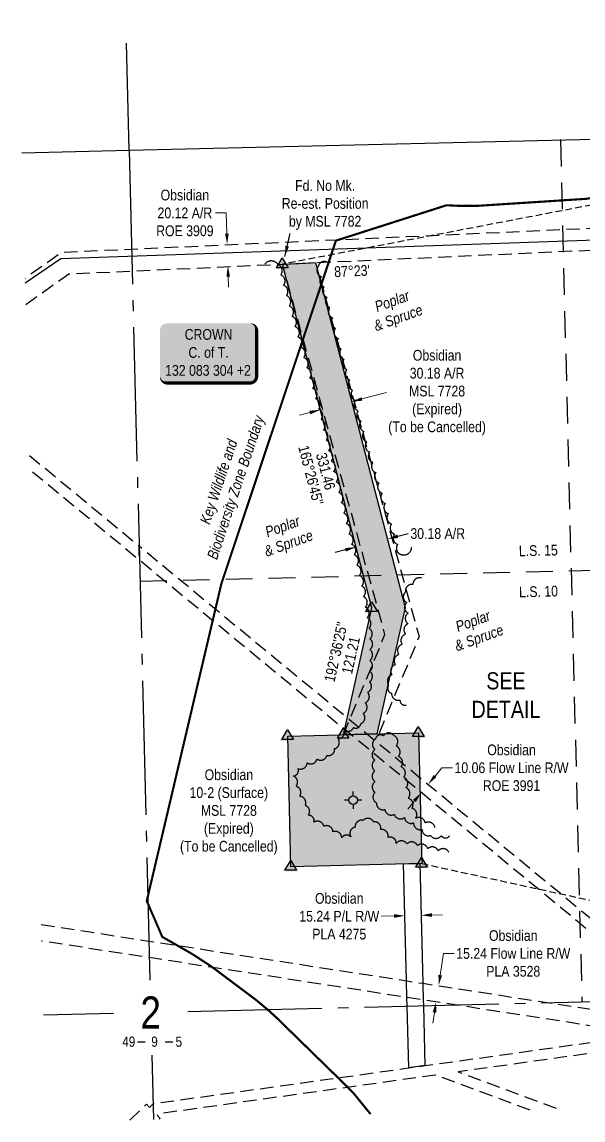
# Model space of a CAD drawing. Extents: x 618101 to 622839, y 5895887 to 5899273.
# Drawn here: x 619559 to 620082, y 5895889 to 5896913 of the extents above; entities that cross this region are included whole.
import ezdxf
from ezdxf.enums import TextEntityAlignment as Align

# ---------------------------------------------------------------- set-up
doc = ezdxf.new("R2010")
doc.units = 0
doc.header["$LTSCALE"] = 5
doc.header["$PDSIZE"] = 0.5
for name, pattern in [('0', [1, 1, 0]), ('DASHDOT2', [12.7, 6.35, -3.175, 0, -3.175]), ('foc-ACCESSROAD', [3.75, 2.5, -1.25]), ('foc-FLOWLINE', [3.75, 2.5, -1.25]), ('foc-LSD', [8, 5, -3]), ('foc-QUARTERLINE', [33, 25, -3, 2, -3]), ('foc-TIELINE', [1.875, 1.25, -0.625])]:
    doc.linetypes.add(name, pattern=pattern)
doc.layers.get('Defpoints').update_dxf_attribs({"color": 9})
for name, color, linetype in [('10', 1, 'Continuous'), ('9', 3, 'Continuous'), ('AS-OWNER', 7, 'Continuous'), ('AS-POWER', 104, 'foc-POWER'), ('AS-WILDLIFE', 131, 'DASHDOT2'), ('C-AR', 13, 'foc-ACCESSROAD'), ('C-FLOWLINE', 13, 'foc-FLOWLINE'), ('C-RW', 13, 'Continuous'), ('C-WS', 13, 'foc-ACCESSROAD'), ('DETAIL-T', 7, 'Continuous'), ('F-WS-S', 8, 'Continuous'), ('L-BD', 7, 'Continuous'), ('L-BD1', 253, 'Continuous'), ('L-MON', 1, 'Continuous'), ('L-MON-T', 1, 'Continuous'), ('L-QSEC', 8, 'foc-QUARTERLINE'), ('L-SEC', 7, 'Continuous'), ('L-SECLBL', 7, 'Continuous'), ('L-SECTION-LSD', 7, 'foc-LSD'), ('L-TIE', 7, 'foc-TIELINE'), ('P-PROPOSED', 10, 'Continuous'), ('P-PROPOSED-H', 21, 'Continuous'), ('P-TXT', 4, 'Continuous'), ('T-BUSH', 110, '0'), ('T-BUSH-T', 110, 'Continuous')]:
    doc.layers.add(name, color=color, linetype=linetype)
for name, color, linetype, lineweight in [('C-AR-T', 13, 'Continuous', 9), ('C-FLOWLINE-T', 13, 'Continuous', 9), ('C-WS-T', 13, 'Continuous', 9)]:
    doc.layers.add(name, color=color, linetype=linetype, lineweight=lineweight)
doc.styles.add('100L', font='ARIALN.TTF', dxfattribs={"height": 11})
doc.styles.add('240', font='ARIALN.TTF', dxfattribs={"height": 30})
doc.styles.add('80', font='ARIALN.TTF', dxfattribs={"height": 10})
doc.styles.add('80CG', font='ARIALN.TTF', dxfattribs={"height": 10})
doc.styles.add('80L', font='ARIALN.TTF', dxfattribs={"height": 10})
doc.styles.add('80LS', font='ARIALNI.TTF', dxfattribs={"height": 10})
doc.styles.add('foc-LtypeFont', font='ARIALN.TTF', dxfattribs={"height": 7.35})
doc.styles.add('SIMPLEX', font='ARIALN.TTF')
doc.linetypes.add('foc-POWER', pattern='A,6,-1,["P",foc-LtypeFont,S=0.2,R=0,X=-0.625,Y=-0.75],-1.24,4', length=12.24)
doc.dimstyles.new('Compass 5 000', dxfattribs={"dimscale": 5, "dimtxt": 9, "dimasz": 2, "dimexe": 0.2, "dimexo": 0.0625, "dimgap": 0.5, "dimtad": 0, "dimtih": 1, "dimtoh": 1, "dimzin": 0, "dimdsep": 46, "dimtxsty": '80CG', "dimcen": 0.1, "dimse1": 1, "dimse2": 1, "dimclrd": 256, "dimclrt": 256, "dimaunit": 1, "dimadec": 4, "dimazin": 0, "dimtfac": 0.06, "dimtofl": 0, "dimtmove": 0, "dimatfit": 1, "dimfxl": 0.2, "dimtolj": 1, "dimtzin": 0, "dimlwd": -1, "dimarcsym": 0})

# ---------------------------------------------------------------- blocks, each defined once
blk = doc.blocks.new('L-SECLBL')
at = {"layer": '9', "color": 7}
for p, q in [((-5.1, -27.8), (-12.3, -27.8)), ((20.7, -27.8), (13.5, -27.8))]:
    blk.add_line(p, q, dxfattribs=at)
at = {"layer": '10', "color": 2, "style": 'SIMPLEX'}
blk.add_attdef('SEC', text='', height=30, dxfattribs=at).set_placement((0, 0), align=Align.MIDDLE)
at = {"layer": '10', "color": 5, "style": '80L'}
blk.add_attdef('TWP', text='', height=9.5, dxfattribs=at).set_placement((-14.4, -27.4), align=Align.MIDDLE_RIGHT)
blk.add_attdef('RGE', text='', height=9.5, dxfattribs=at).set_placement((3.6, -27.4), align=Align.MIDDLE_CENTER)
blk.add_attdef('MER', text='', height=9.5, dxfattribs=at).set_placement((23.2, -27.4), align=Align.MIDDLE_LEFT)
blk = doc.blocks.new('GABD')
for p, q in [((-0.81, 0), (-1.62, 0)), ((0, 0.81), (0, 1.62)), ((1.62, 0), (0.81, 0)), ((0, -0.81), (0, -1.62))]:
    blk.add_line(p, q)
blk.add_circle((0, 0), 0.8)
blk = doc.blocks.new('*D419')
at = {"layer": 'C-FLOWLINE-T', "transparency": 16777216}
for p, q in [((619948.4, 5896023.8), (619951.5, 5896044)), ((619951.5, 5896044), (619961.5, 5896044)), ((619943, 5895989), (619941.5, 5895979.1))]:
    blk.add_line(p, q, dxfattribs=at)
for points in [[(619946.8, 5896024.1), (619950.1, 5896023.6), (619946.9, 5896013.9)], [(619941.4, 5895989.2), (619944.7, 5895988.7), (619944.6, 5895998.9)]]:
    blk.add_solid(points, dxfattribs=at)
at = {"layer": 'Defpoints', "color": 0, "transparency": 16777216}
for p in [(619946.9, 5896013.9), (619953.1, 5896013), (619950.8, 5895997.9)]:
    blk.add_point(p, dxfattribs=at)
at = {"layer": 'C-FLOWLINE-T', "transparency": 16777216, "insert": (620016.5, 5896044), "char_height": 10, "attachment_point": 5, "style": '80CG'}
blk.add_mtext('\\A1;Obsidian\\P15.24 Flow Line R/W\\PPLA 3528', dxfattribs=at)
blk = doc.blocks.new('*D420')
at = {"layer": 'C-FLOWLINE-T', "transparency": 16777216}
for p, q in [((619905.4, 5896079), (619893.4, 5896078.7)), ((619940.6, 5896079.9), (619950.6, 5896080.2))]:
    blk.add_line(p, q, dxfattribs=at)
for points in [[(619905.3, 5896080.7), (619905.4, 5896077.3), (619915.4, 5896079.2)], [(619940.6, 5896081.6), (619940.7, 5896078.2), (619930.6, 5896079.6)]]:
    blk.add_solid(points, dxfattribs=at)
at = {"layer": 'Defpoints', "color": 0, "transparency": 16777216}
for p in [(619930.3, 5896093.3), (619915, 5896092.9), (619915.4, 5896079.2)]:
    blk.add_point(p, dxfattribs=at)
at = {"layer": 'C-FLOWLINE-T', "transparency": 16777216, "insert": (619854.3, 5896078.7), "char_height": 10, "attachment_point": 5, "style": '80CG'}
blk.add_mtext('\\A1;Obsidian\\P15.24 P/L R/W\\PPLA 4275', dxfattribs=at)
blk = doc.blocks.new('*D425')
at = {"layer": 'C-AR-T', "transparency": 16777216}
for p, q in [((619748.9, 5896734.8), (619738.9, 5896734.8)), ((619749.5, 5896715.6), (619748.9, 5896734.8)), ((619750.8, 5896675.5), (619751.1, 5896665.5))]:
    blk.add_line(p, q, dxfattribs=at)
for points in [[(619751.2, 5896715.6), (619747.9, 5896715.5), (619749.8, 5896705.6)], [(619752.5, 5896675.5), (619749.1, 5896675.4), (619750.5, 5896685.5)]]:
    blk.add_solid(points, dxfattribs=at)
at = {"layer": 'Defpoints', "color": 0, "transparency": 16777216}
for p in [(619927.6, 5896711.1), (619928.3, 5896691), (619750.5, 5896685.5)]:
    blk.add_point(p, dxfattribs=at)
at = {"layer": 'C-AR-T', "transparency": 16777216, "insert": (619710.4, 5896734.8), "char_height": 10, "attachment_point": 5, "style": '80CG'}
blk.add_mtext('\\A1;Obsidian\\P20.12 A/R\\PROE 3909', dxfattribs=at)
blk = doc.blocks.new('*D426')
at = {"layer": 'C-AR-T', "transparency": 16777216}
for p, q in [((619943.6, 5896209.5), (619949.9, 5896217.2)), ((619949.9, 5896217.2), (619959.9, 5896217.2)), ((619924.4, 5896186.3), (619918.1, 5896178.6))]:
    blk.add_line(p, q, dxfattribs=at)
for points in [[(619942.3, 5896210.6), (619944.9, 5896208.5), (619937.2, 5896201.8)], [(619923.1, 5896187.4), (619925.7, 5896185.3), (619930.8, 5896194)]]:
    blk.add_solid(points, dxfattribs=at)
at = {"layer": 'Defpoints', "color": 0, "transparency": 16777216}
for p in [(619937.2, 5896201.8), (619985, 5896162.3), (619978.6, 5896154.6)]:
    blk.add_point(p, dxfattribs=at)
at = {"layer": 'C-AR-T', "transparency": 16777216, "insert": (620014.9, 5896217.2), "char_height": 10, "attachment_point": 5, "style": '80CG'}
blk.add_mtext('\\A1;Obsidian\\P10.06 Flow Line R/W\\PROE 3991', dxfattribs=at)
blk = doc.blocks.new('TRIA')
blk.add_hatch(color=255).paths.add_polyline_path([(-0.04, 1.52), (-1.47, -0.87), (1.39, -0.87)])
blk = doc.blocks.new('TRIAA')
blk.add_blockref('TRIA', (0, 0))
blk = doc.blocks.new('TRIB')
at = {"color": 1}
blk.add_lwpolyline([(-1.12, -0.67), (-0.04, 1.13), (1.04, -0.67)], close=True, dxfattribs=at)
blk = doc.blocks.new('TRIBB')
blk.add_blockref('TRIB', (0, 0))
blk = doc.blocks.new('TRICC')
for name in ['TRIAA', 'TRIBB']:
    blk.add_blockref(name, (0, 0))
blk = doc.blocks.new('plspike')
blk.add_blockref('TRICC', (0, 0))
blk = doc.blocks.new('*D428')
at = {"layer": 'C-WS-T', "transparency": 16777216}
for p, q in [((619875.5, 5896561.3), (619898.2, 5896567.2)), ((619827, 5896548.7), (619817.3, 5896546.1))]:
    blk.add_line(p, q, dxfattribs=at)
for points in [[(619875.1, 5896562.9), (619875.9, 5896559.7), (619865.8, 5896558.8)], [(619826.5, 5896550.3), (619827.4, 5896547), (619836.6, 5896551.2)]]:
    blk.add_solid(points, dxfattribs=at)
at = {"layer": 'Defpoints', "color": 0, "transparency": 16777216}
for p in [(619865.8, 5896558.8), (619870.5, 5896541), (619841.3, 5896533.4)]:
    blk.add_point(p, dxfattribs=at)
at = {"layer": 'C-WS-T', "transparency": 16777216, "insert": (619945.5, 5896567.2), "char_height": 10, "attachment_point": 5, "style": '80CG'}
blk.add_mtext('\\A1;Obsidian\\P30.18 A/R\\PMSL 7728\\P(Expired)\\P(To be Cancelled)', dxfattribs=at)
blk = doc.blocks.new('*D433')
at = {"layer": 'Defpoints', "color": 0, "transparency": 16777216}
for p in [(619895.8, 5896443.4), (619866.6, 5896435.8), (619899.1, 5896430.7)]:
    blk.add_point(p, dxfattribs=at)
at = {"layer": 'P-TXT', "transparency": 16777216}
for p, q in [((619908.8, 5896433.2), (619918.5, 5896435.7)), ((619860.2, 5896420.6), (619850.5, 5896418.1))]:
    blk.add_line(p, q, dxfattribs=at)
for points in [[(619908.4, 5896434.8), (619909.2, 5896431.6), (619899.1, 5896430.7)], [(619859.8, 5896422.2), (619860.6, 5896419), (619869.9, 5896423.1)]]:
    blk.add_solid(points, dxfattribs=at)
at = {"layer": 'P-TXT', "transparency": 16777216, "insert": (619946.1, 5896435.7), "char_height": 10, "attachment_point": 5, "style": '80CG'}
blk.add_mtext('\\A1;30.18 A/R', dxfattribs=at)
blk = doc.blocks.new('*U450')
h = blk.add_hatch(color=255)
edge = h.paths.add_edge_path()
edge.add_line((-39, -28.5), (39, -28.5))
edge.add_arc((39, -22.5), 6, 270, 360)
edge.add_line((45, -22.5), (45, 21))
edge.add_arc((39, 21), 6, 0, 90)
edge.add_line((39, 27), (-39, 27))
edge.add_arc((-39, 21), 6, 90, 180)
edge.add_line((-45, 21), (-45, -22.5))
edge.add_arc((-39, -22.5), 6, 180, 270)
at = {"color": 14, "flags": 128}
blk.add_lwpolyline([(-39, -28.5, 3, 3, 0), (39, -28.5, 3, 3, 0.414214), (45, -22.5, 3, 3, 0), (45, 21, 3, 0, 0.414214), (39, 27, 0, 0, 0), (-39, 27, 0, 0, 0.414214), (-45, 21, 0, 0, 0), (-45, -22.5, 0, 3, 0.414214)], format="xyseb", close=True, dxfattribs=at)
blk.add_lwpolyline([(-30.9, 2.9, 0, 7.5, 0), (0, 0, 0, 0, 0)], format="xyseb", dxfattribs=at)
at = {"color": 14, "style": '80'}
blk.add_attdef('ENTER_TEXT_001', (-26.8, -4.9), '', height=10, dxfattribs=at)

msp = doc.modelspace()

# ---------------------------------------------------------------- hatches: boundary and pattern name
at = {"layer": 'P-PROPOSED-H'}
h = msp.add_hatch(color=256, dxfattribs=at)
h.dxf.hatch_style = 1
h.paths.add_polyline_path([(619832.172, 5896688.458), (619915.662, 5896366.876), (619889.267, 5896248.863), (619858.184, 5896248.111), (619884.629, 5896366.349), (619801.367, 5896687.055)])
h = msp.add_hatch(color=256, dxfattribs=at)
h.dxf.hatch_style = 1
h.paths.add_polyline_path([(619806.329, 5896246.855), (619928.192, 5896249.806), (619931.141, 5896127.967), (619809.307, 5896124.985)])

# ---------------------------------------------------------------- linework, layer by layer
at = {"layer": 'AS-POWER', "flags": 128}
msp.add_lwpolyline([(619561.577, 5896669.623), (619594.631, 5896692.42), (620093.358, 5896709.613), (620211.418, 5896657.249), (620302.62, 5896617.055), (620492.415, 5896620.294)], dxfattribs=at)
at = {"layer": 'C-AR', "flags": 128}
for points in [[(619562.076, 5896649.576), (619602.214, 5896677.984), (620089.089, 5896700.16), (620202.591, 5896640.56), (620201.932, 5896663.336), (620093.616, 5896720.5), (619595.461, 5896697.845), (619561.474, 5896673.791)], [(619858.183, 5896248.108), (619896.941, 5896341.542), (619801.367, 5896687.055), (619832.28, 5896688.463), (619928.787, 5896339.576), (619891.178, 5896248.91)], [(619565.583, 5896508.579), (619667.713, 5896424.186), (619668.044, 5896410.859), (619565.914, 5896495.247)]]:
    msp.add_lwpolyline(points, dxfattribs=at)
at = {"layer": 'C-FLOWLINE', "flags": 128}
for points in [[(619576.463, 5896071.121), (619676.879, 5896055.617), (619916.927, 5896018.551), (619932.241, 5896016.187), (620048.426, 5895998.246), (620195.581, 5895975.532), (620315.714, 5895977.304), (620330.723, 5895977.526), (620330.853, 5895972.495), (620331.11, 5895962.281), (620316.097, 5895962.059), (620194.523, 5895960.266), (620175.995, 5895963.125), (620141.489, 5895968.453), (619962.223, 5895996.126), (619932.638, 5896000.699), (619917.324, 5896003.063), (619677.264, 5896040.129), (619576.848, 5896055.633)], [(619658.961, 5895888.65), (619674.758, 5895903.431), (619677.567, 5895900.428), (619680.666, 5895903.327), (619681.341, 5895903.958), (619919.013, 5895937.27), (619934.212, 5895939.4), (619942.619, 5895940.58), (620141.489, 5895968.453), (620191.565, 5895975.472), (620195.581, 5895975.532), (620315.714, 5895977.304), (620330.723, 5895977.526), (620330.853, 5895972.495), (620315.841, 5895972.273), (620232.478, 5895971.043), (620175.995, 5895963.125), (619965.025, 5895933.556), (620059.206, 5895898.531)], [(620032.268, 5895897.866), (619944.016, 5895930.61), (619685.892, 5895894.432), (619684.444, 5895893.077), (619687.254, 5895890.075), (619686.457, 5895889.329)]]:
    msp.add_lwpolyline(points, dxfattribs=at)
at = {"layer": 'C-RW'}
msp.add_lwpolyline([(619934.212, 5895939.4), (619919.013, 5895937.27), (619917.53, 5895995.028), (619917.324, 5896003.063), (619916.927, 5896018.551), (619914.129, 5896127.553), (619929.373, 5896127.922), (619932.241, 5896016.187), (619932.638, 5896000.699), (619932.774, 5895995.403), (619934.212, 5895939.4)], close=True, dxfattribs=at)
at = {"layer": 'L-QSEC'}
for p, q in [((619658.532, 5896793.308), (619656.045, 5896893.278)), ((619658.532, 5896793.308), (619677.786, 5896019.156)), ((619713.04, 5895990.012), (620482.456, 5896008.94)), ((619578.562, 5895986.704), (619643.778, 5895988.309)), ((619679.527, 5895949.178), (619681.018, 5895889.195))]:
    msp.add_line(p, q, dxfattribs=at)
at = {"layer": 'L-SEC'}
for p, q in [((619658.532, 5896793.308), (620463.156, 5896812.808)), ((619558.563, 5896790.833), (619658.532, 5896793.308))]:
    msp.add_line(p, q, dxfattribs=at)
at = {"layer": 'L-SECTION-LSD'}
for p, q in [((620060.405, 5896803.255), (620080.494, 5895999.052)), ((619668.532, 5896391.236), (620473.199, 5896411.092))]:
    msp.add_line(p, q, dxfattribs=at)
at = {"layer": 'L-TIE', "flags": 128}
for points in [[(620457.947, 5896812.699), (619801.367, 5896687.055)], [(619931.141, 5896127.967), (620478.056, 5896008.676)]]:
    msp.add_lwpolyline(points, dxfattribs=at)
at = {"layer": 'P-PROPOSED', "flags": 128}
for points in [[(619832.172, 5896688.458), (619915.662, 5896366.876), (619889.267, 5896248.863), (619858.184, 5896248.111), (619884.629, 5896366.349), (619801.367, 5896687.055)], [(619806.329, 5896246.855), (619928.192, 5896249.806), (619931.141, 5896127.967), (619809.307, 5896124.985)]]:
    msp.add_lwpolyline(points, close=True, dxfattribs=at)
at = {"layer": 'T-BUSH', "flags": 128}
for points in [[(619956.457, 5896138.594, 0.52056705), (619946.537, 5896139.822, 0.52056705), (619936.781, 5896141.825, 0.52056705), (619927.22, 5896144.743, 0.52056705), (619917.423, 5896146.277, 0.52056705), (619907.435, 5896146.687, 0.52056705), (619899.847, 5896152.346, 0.52056705), (619893.003, 5896159.632, 0.52056705), (619886.159, 5896166.919, 0.52056705), (619876.598, 5896168.156, 0.52056705), (619869.096, 5896161.892, 0.52056705), (619865.135, 5896152.713, 0.52056705), (619856.636, 5896151.864, 0.52056705), (619848.445, 5896157.594, 0.52056705), (619839.952, 5896162.769, 0.52056705), (619830.686, 5896166.52, 0.52056705), (619825.525, 5896172.952, 0.52056705), (619822.625, 5896182.109, 0.52056705), (619817.473, 5896190.676, 0.52056705), (619814.086, 5896200.005, 0.52056705), (619811.378, 5896209.628, 0.52056705), (619815.892, 5896216.488, 0.52056705), (619824.331, 5896221.846, 0.52056705), (619833.551, 5896225.374, 0.52056705), (619842.857, 5896228.776, 0.52056705), (619849.982, 5896234.993, 0.52056705), (619853.204, 5896244.456, 0.52056705), (619858.836, 5896252.597, 0.52056705), (619867.603, 5896254.782, 0.52056705), (619874.44, 5896258.364, 0.52056705), (619876.537, 5896268.138, 0.52056705), (619878.634, 5896277.912, 0.52056705), (619880.731, 5896287.686, 0.52056705), (619882.594, 5896297.486, 0.52056705), (619882.669, 5896307.482, 0.52056705), (619882.743, 5896317.478, 0.52056705), (619882.818, 5896327.474, 0.52056705), (619882.892, 5896337.47, 0.52056705), (619882.053, 5896347.392, 0.52056705), (619880.361, 5896357.244, 0.52056705), (619878.668, 5896367.096, 0.52056705), (619876.975, 5896376.948, 0.52056705), (619875.282, 5896386.8, 0.52056705), (619873.188, 5896396.567, 0.52056705), (619870.742, 5896406.26, 0.52056705), (619868.297, 5896415.953, 0.52056705), (619865.851, 5896425.645, 0.52056705), (619863.405, 5896435.338, 0.52056705), (619860.98, 5896445.036, 0.52056705), (619858.619, 5896454.749, 0.52056705), (619856.258, 5896464.463, 0.52056705), (619853.897, 5896474.177, 0.52056705), (619851.536, 5896483.89, 0.52056705), (619849.175, 5896493.604, 0.52056705), (619846.814, 5896503.318, 0.52056705), (619844.453, 5896513.031, 0.52056705), (619842.092, 5896522.745, 0.52056705), (619839.731, 5896532.459, 0.52056705), (619837.37, 5896542.172, 0.52056705), (619835.009, 5896551.886, 0.52056705), (619832.295, 5896561.506, 0.52056705), (619829.543, 5896571.117, 0.52056705), (619826.792, 5896580.727, 0.52056705), (619824.041, 5896590.337, 0.52056705), (619821.29, 5896599.948, 0.52056705), (619818.539, 5896609.558, 0.52056705), (619815.787, 5896619.169, 0.52056705), (619813.036, 5896628.779, 0.52056705), (619810.288, 5896638.39, 0.52056705), (619807.672, 5896648.038, 0.52056705), (619805.057, 5896657.687, 0.52056705), (619802.441, 5896667.335, 0.52056705), (619799.826, 5896676.983, 0.52056705), (619797.21, 5896686.631, 0.52056705), (619784.959, 5896687.114, 0.52056705)], [(619842.878, 5896688.802, 0.52056705), (619834.881, 5896685.179, 0.52056705), (619837.533, 5896675.541, 0.52056705), (619840.185, 5896665.902, 0.52056705), (619842.838, 5896656.264, 0.52056705), (619845.49, 5896646.626, 0.52056705), (619848.142, 5896636.988, 0.52056705), (619850.794, 5896627.349, 0.52056705), (619853.446, 5896617.711, 0.52056705), (619856.098, 5896608.073, 0.52056705), (619858.75, 5896598.435, 0.52056705), (619861.402, 5896588.796, 0.52056705), (619864.054, 5896579.158, 0.52056705), (619866.707, 5896569.52, 0.52056705), (619869.359, 5896559.882, 0.52056705), (619872.011, 5896550.243, 0.52056705), (619874.663, 5896540.605, 0.52056705), (619877.315, 5896530.967, 0.52056705), (619879.967, 5896521.329, 0.52056705), (619882.696, 5896511.713, 0.52056705), (619885.597, 5896502.146, 0.52056705), (619888.498, 5896492.58, 0.52056705), (619891.398, 5896483.014, 0.52056705), (619894.299, 5896473.447, 0.52056705), (619897.2, 5896463.881, 0.52056705), (619900.101, 5896454.315, 0.52056705), (619903.002, 5896444.748, 0.52056705), (619905.902, 5896435.182, 0.52056705), (619908.803, 5896425.616, 0.52056705), (619911.765, 5896416.222, 0.52056705), (619921.818, 5896423.062, 0.52056705)], [(619930.956, 5896394.25, 0.52056705), (619922.989, 5896388.212, 0.52056705), (619916.076, 5896381.297, 0.52056705), (619917.147, 5896371.409, 0.52056705), (619918.395, 5896361.491, 0.52056705), (619918.413, 5896351.6, 0.52056705), (619916.136, 5896341.895, 0.52056705), (619912.98, 5896332.41, 0.52056705), (619909.824, 5896322.924, 0.52056705), (619906.669, 5896313.439, 0.52056705), (619903.513, 5896303.954, 0.52056705), (619900.358, 5896294.468, 0.52056705), (619903.138, 5896286.725, 0.52056705), (619910.92, 5896280.45, 0.52056705), (619916.7, 5896275.789, 0.52056705)], [(619943.506, 5896161.533, 0.52056705), (619934.452, 5896165.77, 0.52056705), (619925.555, 5896170.152, 0.52056705), (619922.055, 5896179.516, 0.52056705), (619918.555, 5896188.88, 0.52056705), (619916.53, 5896198.668, 0.52056705), (619914.516, 5896208.46, 0.52056705), (619911.869, 5896218.098, 0.52056705), (619909.415, 5896227.784, 0.52056705), (619907.32, 5896237.558, 0.52056705), (619905.21, 5896247.329, 0.52056705), (619895.5, 5896247.15, 0.52056705), (619888.168, 5896244.266, 0.52056705), (619887.583, 5896234.286, 0.52056705), (619887.473, 5896224.294, 0.52056705), (619887.512, 5896214.298, 0.52056705), (619887.598, 5896204.301, 0.52056705), (619887.691, 5896194.305, 0.52056705), (619888.974, 5896184.45, 0.52056705), (619896.852, 5896178.325, 0.52056705), (619905.578, 5896173.793, 0.52056705), (619915.147, 5896170.899, 0.52056705), (619923.616, 5896165.914, 0.52056705), (619931.427, 5896159.675, 0.52056705), (619939.495, 5896154.143, 0.52056705), (619949.489, 5896153.891, 0.52056705), (619957.168, 5896153.698, 0.52056705)]]:
    msp.add_lwpolyline(points, format="xyb", dxfattribs=at)

# ---------------------------------------------------------------- block references
at = {"layer": 'AS-OWNER'}
ref = msp.add_blockref('*U450', (619732.285, 5896604.754), dxfattribs=dict(at, xscale=0.99964604, yscale=0.99964604, zscale=0.99964604))
ref.add_attrib('ENTER_TEXT_001', 'CROWN', (619710.233, 5896616.522), dxfattribs={"layer": '0', "color": 14, "height": 9.9965, "style": '80'})
ref.add_attrib('ENTER_TEXT_002', 'C. of T.', (619713.727, 5896599.684), dxfattribs={"layer": '0', "color": 14, "height": 9.9965, "style": '80'})
ref.add_attrib('ENTER_TEXT_003', '132 083 304 +2', (619692.009, 5896582.982), dxfattribs={"layer": '0', "color": 14, "height": 9.99646, "style": '80'})
at = {"layer": 'F-WS-S', "xscale": 5, "yscale": 5, "zscale": 5}
msp.add_blockref('GABD', (619867.381, 5896187.118), dxfattribs=at)
at = {"layer": 'L-MON'}
for p, xscale, yscale, zscale in [((619801.367, 5896687.055), 4.9982302, 4.9982302, 4.9982302), ((619884.629, 5896366.349), 5, 5, 5), ((619928.192, 5896249.806), 5, 5, 5), ((619806.329, 5896246.855), 5, 5, 5), ((619858.183, 5896248.108), 5, 5, 5), ((619931.141, 5896127.967), 5, 5, 5), ((619809.307, 5896124.985), 5, 5, 5)]:
    msp.add_blockref('plspike', p, dxfattribs=dict(at, xscale=xscale, yscale=yscale, zscale=zscale))
at = {"layer": 'L-SECLBL', "color": 3}
msp.add_blockref('L-SECLBL', (619678.532, 5895989.164), dxfattribs=at).add_auto_attribs({'SEC': '2', 'TWP': '49', 'RGE': '9', 'MER': '5'})

# ---------------------------------------------------------------- texts
at = {"layer": 'AS-WILDLIFE', "insert": (619751.202, 5896480.972), "char_height": 9.99644, "attachment_point": 5, "rotation": 71.551612, "style": '240'}
msp.add_mtext_dynamic_manual_height_columns('{\\fArial Narrow|b0|i1|c0|p34;Key Wildlife and\\PBiodiversity Zone Boundary}', width=140.84111, gutter_width=45, heights=[0], dxfattribs=at)
at = {"layer": 'C-WS-T', "insert": (619751.384, 5896175.928), "char_height": 10, "attachment_point": 5, "style": '80CG'}
msp.add_mtext('\\A1;Obsidian\\P10-2 (Surface)\\PMSL 7728\\P(Expired)\\P(To be Cancelled)', dxfattribs=at)
at = {"layer": 'DETAIL-T', "color": 3, "insert": (620009.696, 5896285.063), "char_height": 15.9943, "width": 63.6136, "attachment_point": 5, "style": '80CG'}
msp.add_mtext('SEE\\PDETAIL', dxfattribs=at)
at = {"layer": 'L-BD', "style": '80L'}
msp.add_text("87%%D23'", height=9.9965, rotation=2.6078, dxfattribs=at).set_placement((619866.208, 5896680.689), align=Align.MIDDLE)
at = {"layer": 'L-BD1', "style": '80L'}
for s, height, rotation, p in [("165°26'45''", 9.99646, 284.5539, (619827.922, 5896490.293)), ('331.46', 9.9965, 284.5539, (619841.71, 5896493.872)), ("192°36'25''", 9.99646, 77.3926, (619851.122, 5896325.312)), ('121.21', 9.9965, 77.3926, (619865.024, 5896322.203))]:
    msp.add_text(s, height=height, rotation=rotation, dxfattribs=at).set_placement(p, align=Align.MIDDLE)
at = {"layer": 'L-MON-T', "insert": (619841.143, 5896742.255), "char_height": 10, "width": 80.16139, "attachment_point": 5, "style": '80CG'}
msp.add_mtext('\\A1;Fd. No Mk.\\PRe-est. Position\\Pby MSL 7782', dxfattribs=at)
at = {"layer": 'T-BUSH-T', "char_height": 9.9965, "width": 46.91831, "attachment_point": 2, "rotation": 20, "style": '80LS'}
for insert in [(619901.809, 5896657.426), (619799.659, 5896447.159), (619977.161, 5896358.895)]:
    msp.add_mtext('Poplar\\P& Spruce', dxfattribs=dict(at, insert=insert))

# ---------------------------------------------------------------- dimensions: what is measured, and where the dimension line sits
at = {"layer": 'C-AR-T'}
for base, p1, p2, angle, text, picture, middle in [((619750.474, 5896685.472), (619927.63, 5896711.132), (619928.257, 5896691.01), 271.784131, 'Obsidian\\P20.12 A/R\\PROE 3909', '*D425', (619710.392, 5896734.752)), ((619937.202, 5896201.8), (619978.62, 5896154.569), (619985.028, 5896162.333), 50.469905, 'Obsidian\\P10.06 Flow Line R/W\\PROE 3991', '*D426', (620014.932, 5896217.225))]:
    dim = msp.add_linear_dim(base=base, p1=p1, p2=p2, angle=angle, text=text, dimstyle='Compass 5 000', dxfattribs=at)
    dim.commit()
    dim.dimension.update_dxf_attribs({"geometry": picture, "text_midpoint": middle, "dimtype": 161})
at = {"layer": 'C-FLOWLINE-T'}
for base, p1, p2, angle, text, picture, middle in [((619915.369, 5896079.246), (619930.262, 5896093.252), (619915.019, 5896092.861), 181.470455, 'Obsidian\\P15.24 P/L R/W\\PPLA 4275', '*D420', (619854.329, 5896078.682)), ((619946.89, 5896013.925), (619950.763, 5895997.898), (619953.09, 5896012.968), 81.222006, 'Obsidian\\P15.24 Flow Line R/W\\PPLA 3528', '*D419', (620016.529, 5896043.973))]:
    dim = msp.add_linear_dim(base=base, p1=p1, p2=p2, angle=angle, text=text, dimstyle='Compass 5 000', dxfattribs=at)
    dim.commit()
    dim.dimension.update_dxf_attribs({"geometry": picture, "text_midpoint": middle, "dimtype": 161})
at = {"layer": 'C-WS-T', "color": 6}
dim = msp.add_linear_dim(base=(619865.847, 5896558.751), p1=(619841.251, 5896533.429), p2=(619870.453, 5896541.01), angle=14.553872, text='Obsidian\\P30.18 A/R\\PMSL 7728\\P(Expired)\\P(To be Cancelled)', dimstyle='Compass 5 000', dxfattribs=at)
dim.commit()
dim.dimension.update_dxf_attribs({"geometry": '*D428', "text_midpoint": (619945.536, 5896567.152), "dimtype": 161})
at = {"layer": 'P-TXT'}
dim = msp.add_aligned_dim(p1=(619866.586, 5896435.848), p2=(619895.787, 5896443.429), distance=-13.152, text='30.18 A/R', dimstyle='Compass 5 000', dxfattribs=at)
dim.commit()
dim.dimension.update_dxf_attribs({"geometry": '*D433', "text_midpoint": (619946.117, 5896435.725)})

# ---------------------------------------------------------------- leaders
at = {"layer": 'L-MON-T', "path_type": 1}
msp.add_leader([(619803.579, 5896694.122), (619808.485, 5896715.749)], dimstyle='Compass 5 000', override={"dimgap": 0.5, "dimtad": 0}, dxfattribs=at)

# ---------------------------------------------------------------- next in the draw order: texts
at = {"layer": 'L-SECTION-LSD', "char_height": 10, "attachment_point": 1, "rotation": 1.413548, "style": '100L', "bg_fill": 3, "box_fill_scale": 1.5, "bg_fill_color": 256, "bg_fill_transparency": 0}
for s, width, insert in [('\\pi1.8458;L.S. 15', 36.85945, (620019.742, 5896424.485)), ('\\pi2.02908;L.S. 10', 36.95405, (620019.742, 5896386.2))]:
    msp.add_mtext_dynamic_manual_height_columns(s, width=width, gutter_width=55, heights=[0], dxfattribs=dict(at, insert=insert))

# ---------------------------------------------------------------- next in the draw order: linework, layer by layer
at = {"layer": 'AS-WILDLIFE', "const_width": 1.999, "flags": 128}
msp.add_lwpolyline([(620367.563, 5896912), (620357.875, 5896901), (620353.875, 5896897), (620322.875, 5896866), (620318.063, 5896861.5), (620317.375, 5896860.5), (620305.187, 5896850), (620300.813, 5896846.5), (620298.563, 5896845), (620274.375, 5896827.5), (620271.312, 5896825.5), (620265.875, 5896822), (620247.687, 5896811.5), (620241.875, 5896808.5), (620238.375, 5896806.5), (620203.187, 5896791), (620184.625, 5896780.5), (620182.062, 5896779.5), (620172.438, 5896774.5), (620170.562, 5896773.5), (620166.5, 5896771.5), (620151.688, 5896765), (620149.75, 5896764), (620143.625, 5896762), (620137.375, 5896760), (620135.938, 5896759.5), (620102.188, 5896751), (620097.25, 5896750), (620090.813, 5896749), (620084.25, 5896748), (619983.688, 5896741.5), (619977.25, 5896741.5), (619968.125, 5896741.5), (619965.437, 5896741.5), (619954.25, 5896742), (619851.188, 5896709), (619744.437, 5896389), (619674.875, 5896093), (619689.375, 5896059.5), (619716.437, 5896044), (619722, 5896040.5), (619732.625, 5896033.5), (619737.687, 5896030), (619775.625, 5896001.5), (619780, 5895998), (619789.5, 5895990), (619791, 5895988.5), (619794.938, 5895985), (619822.562, 5895958), (619862.5, 5895919), (619863.375, 5895918), (619867.875, 5895913.5), (619870.187, 5895910.5), (619883.493, 5895894.194)], dxfattribs=at)
at = {"layer": 'C-WS', "flags": 128}
msp.add_lwpolyline([(620315.462, 5895987.368), (620330.457, 5895987.588), (620330.015, 5896005.179), (620327.338, 5896111.861), (620333.031, 5896112.003), (620342.137, 5896112.232), (620343.086, 5896112.256), (620352.2, 5896112.485), (620435.504, 5896114.575), (620450.734, 5896114.957), (620474.597, 5896115.556), (620480.583, 5896115.706), (620483.255, 5896008.815), (620484.126, 5895957.9), (620484.3, 5895947.745), (620484.368, 5895932.758), (620479.186, 5895932.628), (620455.345, 5895932.029), (620440.111, 5895931.647), (620348.004, 5895929.336), (620344.979, 5895929.261), (620337.202, 5895929.065), (620331.928, 5895928.933), (620331.711, 5895937.64), (620331.573, 5895943.192), (620331.11, 5895962.281), (620330.853, 5895972.495), (620330.723, 5895977.526), (620315.714, 5895977.304), (620195.581, 5895975.532), (620164.589, 5896001.105), (619928.688, 5896195.774), (619668.044, 5896410.859), (619667.713, 5896424.186), (619863.909, 5896262.281), (619928.554, 5896208.936), (620179.947, 5896001.482), (620199.134, 5895985.65), (620315.462, 5895987.368)], close=True, dxfattribs=at)

doc.saveas('drawing.dxf')
